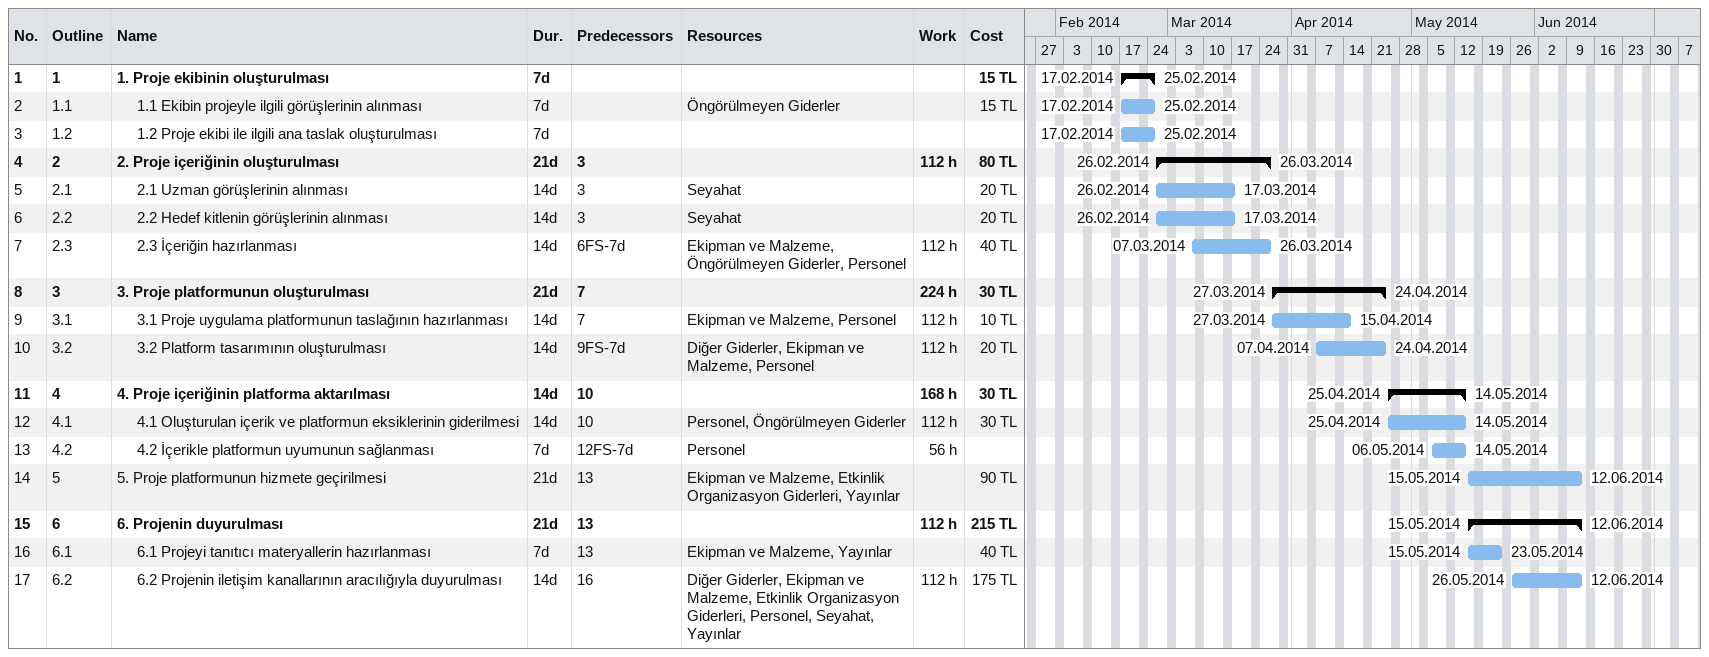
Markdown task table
| ID | WBS | Task | Duration | Start | Finish | Predecessors | Resources | Work (h) | Cost (TL) |
|---|---|---|---|---|---|---|---|---|---|
| 1 | 1 | **1. Proje ekibinin oluşturulması** | 7d | 2014-02-17 | 2014-02-25 |  |  |  | 15 |
| 2 | 1.1 | 1.1 Ekibin projeyle ilgili görüşlerinin alınması | 7d | 2014-02-17 | 2014-02-25 |  | Öngörülmeyen Giderler |  | 15 |
| 3 | 1.2 | 1.2 Proje ekibi ile ilgili ana taslak oluşturulması | 7d | 2014-02-17 | 2014-02-25 |  |  |  |  |
| 4 | 2 | **2. Proje içeriğinin oluşturulması** | 21d | 2014-02-26 | 2014-03-26 | 3 |  | 112 | 80 |
| 5 | 2.1 | 2.1 Uzman görüşlerinin alınması | 14d | 2014-02-26 | 2014-03-17 | 3 | Seyahat |  | 20 |
| 6 | 2.2 | 2.2 Hedef kitlenin görüşlerinin alınması | 14d | 2014-02-26 | 2014-03-17 | 3 | Seyahat |  | 20 |
| 7 | 2.3 | 2.3 İçeriğin hazırlanması | 14d | 2014-03-07 | 2014-03-26 | 6FS-7d | Ekipman ve Malzeme, Öngörülmeyen Giderler, Personel | 112 | 40 |
| 8 | 3 | **3. Proje platformunun oluşturulması** | 21d | 2014-03-27 | 2014-04-24 | 7 |  | 224 | 30 |
| 9 | 3.1 | 3.1 Proje uygulama platformunun taslağının hazırlanması | 14d | 2014-03-27 | 2014-04-15 | 7 | Ekipman ve Malzeme, Personel | 112 | 10 |
| 10 | 3.2 | 3.2 Platform tasarımının oluşturulması | 14d | 2014-04-07 | 2014-04-24 | 9FS-7d | Diğer Giderler, Ekipman ve Malzeme, Personel | 112 | 20 |
| 11 | 4 | **4. Proje içeriğinin platforma aktarılması** | 14d | 2014-04-25 | 2014-05-14 | 10 |  | 168 | 30 |
| 12 | 4.1 | 4.1 Oluşturulan içerik ve platformun eksiklerinin giderilmesi | 14d | 2014-04-25 | 2014-05-14 | 10 | Personel, Öngörülmeyen Giderler | 112 | 30 |
| 13 | 4.2 | 4.2 İçerikle platformun uyumunun sağlanması | 7d | 2014-05-06 | 2014-05-14 | 12FS-7d | Personel | 56 |  |
| 14 | 5 | 5. Proje platformunun hizmete geçirilmesi | 21d | 2014-05-15 | 2014-06-12 | 13 | Ekipman ve Malzeme, Etkinlik Organizasyon Giderleri, Yayınlar |  | 90 |
| 15 | 6 | **6. Projenin duyurulması** | 21d | 2014-05-15 | 2014-06-12 | 13 |  | 112 | 215 |
| 16 | 6.1 | 6.1 Projeyi tanıtıcı materyallerin hazırlanması | 7d | 2014-05-15 | 2014-05-23 | 13 | Ekipman ve Malzeme, Yayınlar |  | 40 |
| 17 | 6.2 | 6.2 Projenin iletişim kanallarının aracılığıyla duyurulması | 14d | 2014-05-26 | 2014-06-12 | 16 | Diğer Giderler, Ekipman ve Malzeme, Etkinlik Organizasyon Giderleri, Personel, Seyahat, Yayınlar | 112 | 175 |
